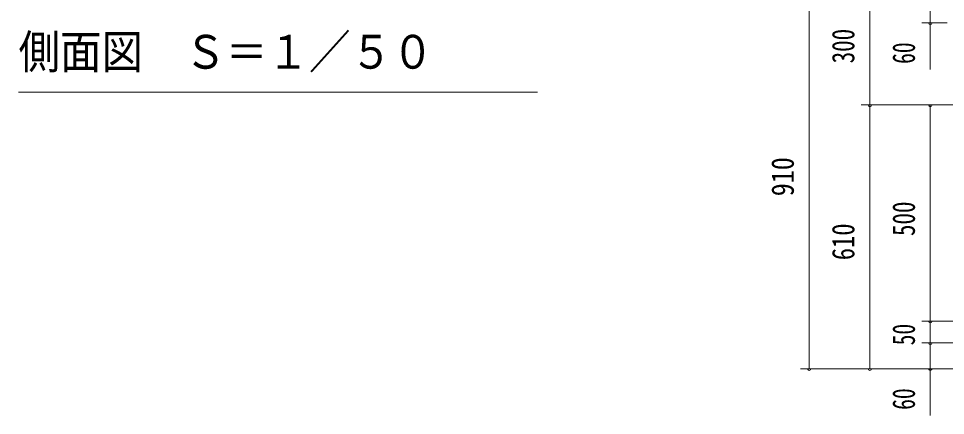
# Model space of a CAD drawing. Units: millimetres, scale not verified, with parts at other scales. Extents: x -26655 to 26659, y -10500 to 10500.
# Drawn here: x 10489 to 15847, y -1450 to 845 of the extents above; entities that cross this region are included whole.
import ezdxf
from ezdxf.enums import TextEntityAlignment as Align

# ---------------------------------------------------------------- set-up
doc = ezdxf.new("R2010")
doc.units = ezdxf.units.MM
doc.header["$LTSCALE"] = 60
doc.layers.add('0-5_1-55DIM', color=3, linetype='Continuous', lineweight=18)
doc.layers.add('0-A_2-52DIM', color=3, linetype='Continuous', lineweight=18)
doc.styles.add('ＭＳ ゴシック', font='')
doc.styles.get('ＭＳ ゴシック').set_extended_font_data('MS Gothic')

msp = doc.modelspace()

# ---------------------------------------------------------------- linework, layer by layer
at = {"layer": '0-5_1-55DIM'}
msp.add_line((10489.05, 419.67), (13489.05, 419.67), dxfattribs=at)
at = {"layer": '0-A_2-52DIM'}
for p, q in [((15059.98, 6639.93), (15059.98, -1180.07)), ((15409.98, -1180.07), (15409.98, 6639.93)), ((15759.98, 549.93), (15759.98, 1364.93)), ((15858.11, 819.93), (15709.98, 819.93)), ((15769.98, 819.93), (15749.98, 819.93)), ((19622.49, 344.93), (15359.98, 344.93)), ((15419.98, 344.93), (15399.98, 344.93)), ((15769.98, 344.93), (15749.98, 344.93)), ((15759.98, 344.93), (15759.98, -1450.07)), ((19622.49, -905.07), (15709.98, -905.07)), ((15769.98, -905.07), (15749.98, -905.07)), ((19622.49, -1030.07), (15709.98, -1030.07)), ((15769.98, -1030.07), (15749.98, -1030.07)), ((19622.49, -1180.07), (15009.98, -1180.07)), ((15069.98, -1180.07), (15049.98, -1180.07)), ((15419.98, -1180.07), (15399.98, -1180.07)), ((15769.98, -1180.07), (15749.98, -1180.07))]:
    msp.add_line(p, q, dxfattribs=at)
for centre in [(15759.98, 819.93), (15409.98, 344.93), (15759.98, 344.93), (15759.98, -905.07), (15759.98, -1030.07), (15059.98, -1180.07), (15409.98, -1180.07), (15759.98, -1180.07)]:
    msp.add_arc(centre, 10, 180, 0, dxfattribs=at)

# ---------------------------------------------------------------- texts
at = {"layer": '0-5_1-55DIM', "color": 7, "style": 'ＭＳ ゴシック', "width": 0.9}
msp.add_text('側面図\u3000Ｓ＝１／５０', height=195.4, dxfattribs=at).set_placement((10489.05, 496.31), align=Align.BOTTOM_LEFT)
at = {"layer": '0-A_2-52DIM', "color": 7, "style": 'ＭＳ ゴシック'}
for s, width, p in [('300', 0.75, (15359.98, 585.83)), ('60', 0.7, (15709.98, 582.81)), ('910', 0.85, (15009.98, -182.64)), ('500', 0.75, (15709.98, -412.51)), ('610', 0.8, (15359.98, -552.44)), ('50', 0.7, (15709.98, -1044.29)), ('60', 0.7, (15709.98, -1417.19))]:
    msp.add_text(s, height=130.2, rotation=90, dxfattribs=dict(at, width=width)).set_placement(p, align=Align.BOTTOM_LEFT)

doc.saveas('drawing.dxf')
